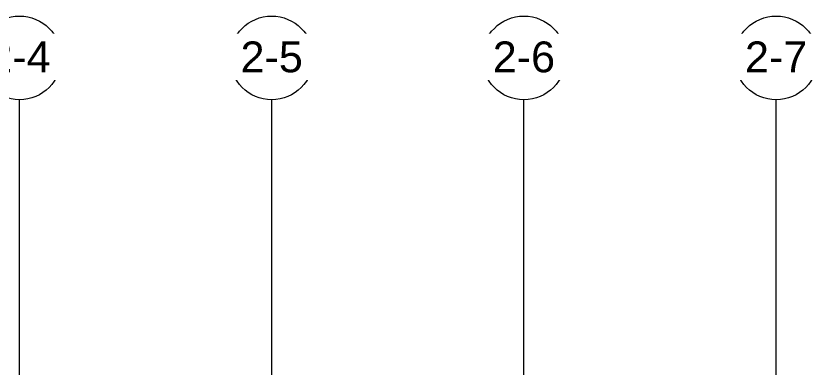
# Model space of a CAD drawing. Header units: inches. Extents: x 21380 to 98133, y -290 to 853.
# Drawn here: x 36134 to 37058, y 364 to 768 of the extents above; entities that cross this region are included whole.
import ezdxf

# ---------------------------------------------------------------- set-up
doc = ezdxf.new("R2010")
doc.units = ezdxf.units.IN
doc.header["$MEASUREMENT"] = 0
doc.linetypes.add('Grid Line 1_2_', pattern=[0.875, 0.5, -0.125, 0.125, -0.125])
doc.layers.add('S-GRID', color=1, linetype='Continuous', lineweight=9)
doc.layers.add('S-GRID-IDEN', color=1, linetype='Continuous', lineweight=9)
doc.styles.add('Arial_1', font='arial.ttf', dxfattribs={"height": 35.407186})

# ---------------------------------------------------------------- blocks, each defined once
blk = doc.blocks.new('Grid - Grid Head - Circle-14747-Building Section - East_West looking South')
at = {"layer": 'S-GRID-IDEN'}
blk.add_circle((-23085.89, 719.89), 48, dxfattribs=at)

msp = doc.modelspace()

# ---------------------------------------------------------------- linework, layer by layer
at = {"layer": 'S-GRID', "linetype": 'Grid Line 1_2_'}
for p, q in [((36138.28, -273.16), (36138.28, 671.89)), ((36138.28, -273.16), (36138.28, 671.89)), ((36427.78, -273.16), (36427.78, 671.89)), ((36427.78, -273.16), (36427.78, 671.89)), ((36717.28, -273.16), (36717.28, 671.89)), ((36717.28, -273.16), (36717.28, 671.89)), ((37006.78, -273.16), (37006.78, 671.89)), ((37006.78, -273.16), (37006.78, 671.89))]:
    msp.add_line(p, q, dxfattribs=at)

# ---------------------------------------------------------------- block references
at = {"layer": 'S-GRID-IDEN'}
for p in [(59224.17, 0), (59513.67, 0), (59803.17, 0), (60092.67, 0)]:
    msp.add_blockref('Grid - Grid Head - Circle-14747-Building Section - East_West looking South', p, dxfattribs=at)

# ---------------------------------------------------------------- next in the draw order: texts
at = {"layer": 'S-GRID-IDEN', "char_height": 35.407, "width": 85.104, "attachment_point": 2, "line_spacing_factor": 0.938532, "style": 'Arial_1', "bg_fill": 3, "box_fill_scale": 1.25, "bg_fill_color": 0, "bg_fill_transparency": 0}
for s, insert in [('1-4', (36138.27, 738.77)), ('1-5', (36427.77, 738.77)), ('1-6', (36717.27, 738.77)), ('1-7', (37006.77, 738.77))]:
    msp.add_mtext(s, dxfattribs=dict(at, insert=insert))

# ---------------------------------------------------------------- next in the draw order: block references
at = {"layer": 'S-GRID-IDEN'}
for p in [(59224.17, 0), (59513.67, 0), (59803.17, 0), (60092.67, 0)]:
    msp.add_blockref('Grid - Grid Head - Circle-14747-Building Section - East_West looking South', p, dxfattribs=at)

# ---------------------------------------------------------------- next in the draw order: texts
at = {"layer": 'S-GRID-IDEN', "char_height": 35.407, "width": 85.104, "attachment_point": 2, "line_spacing_factor": 0.938532, "style": 'Arial_1', "bg_fill": 3, "box_fill_scale": 1.25, "bg_fill_color": 0, "bg_fill_transparency": 0}
for s, insert in [('2-4', (36138.27, 738.77)), ('2-5', (36427.77, 738.77)), ('2-6', (36717.27, 738.77)), ('2-7', (37006.77, 738.77))]:
    msp.add_mtext(s, dxfattribs=dict(at, insert=insert))

doc.saveas('drawing.dxf')
